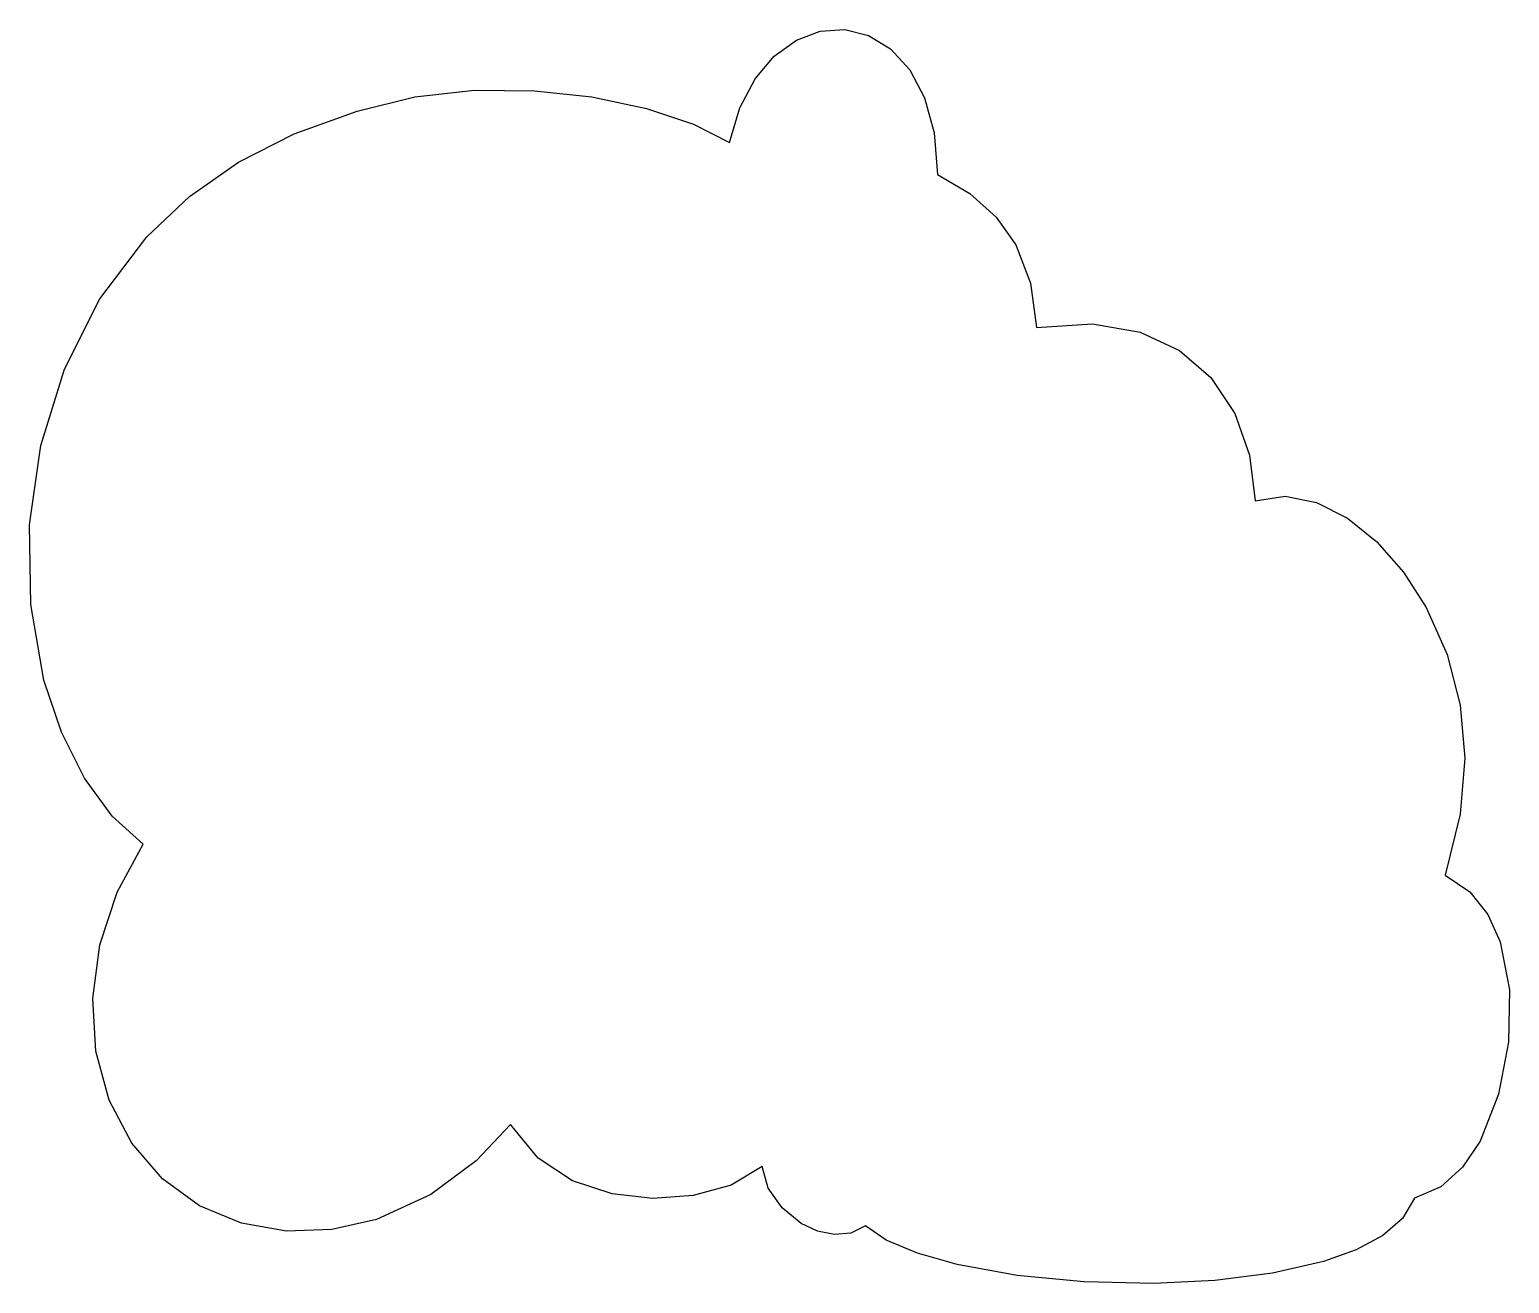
# Model space of a CAD drawing. Extents: x -67 to 24.1, y -45.8 to 31.4.
import ezdxf

# ---------------------------------------------------------------- set-up
doc = ezdxf.new("R2010")
doc.units = 0
doc.layers.add('MODELSKETCH_VISIBLE', color=7, linetype='CONTINUOUS')

msp = doc.modelspace()

# ---------------------------------------------------------------- linework, layer by layer
at = {"layer": 'MODELSKETCH_VISIBLE'}
for points in [[(-23.947, 24.462), (-23.317, 26.596), (-22.376, 28.382), (-21.19, 29.781), (-19.829, 30.766), (-18.362, 31.315), (-16.859, 31.411), (-15.393, 31.047), (-14.034, 30.22), (-12.857, 28.936), (-11.935, 27.206), (-11.342, 25.051), (-11.155, 22.494)], [(-46.881, 26.381), (-43.33, 27.271), (-39.642, 27.671), (-35.961, 27.648), (-32.432, 27.265), (-29.056, 26.552), (-26.172, 25.592), (-23.947, 24.462)], [(-60.046, -18.771), (-61.956, -17.032), (-63.664, -14.694), (-65.084, -11.868), (-66.156, -8.667), (-66.971, -4), (-67.038, 0.898), (-66.34, 5.798), (-64.889, 10.5), (-62.707, 14.83), (-59.818, 18.652), (-57.196, 21.128), (-54.178, 23.242), (-50.75, 24.989), (-46.881, 26.381)], [(-11.155, 22.494), (-9.15, 21.307), (-7.541, 19.857), (-6.329, 18.145), (-5.411, 15.79), (-5.044, 13.071)], [(-5.044, 13.071), (-1.607, 13.289), (1.327, 12.78), (3.759, 11.643), (5.684, 9.977), (7.155, 7.77), (8.066, 5.205), (8.413, 2.394)], [(8.413, 2.394), (10.255, 2.675), (12.184, 2.29), (14.095, 1.318), (15.904, -0.148), (17.536, -2.013), (18.932, -4.184), (20.227, -7.079), (21.041, -10.19), (21.322, -13.463), (21.023, -16.919), (20.107, -20.668)], [(-37.434, -36.036), (-39.545, -38.259), (-42.345, -40.334), (-45.689, -41.873), (-48.423, -42.505), (-51.229, -42.599), (-53.986, -42.112), (-56.571, -41.029), (-58.864, -39.369), (-60.754, -37.177), (-62.145, -34.527), (-62.962, -31.518), (-63.155, -28.277), (-62.711, -24.954), (-61.652, -21.72), (-60.046, -18.771)], [(20.107, -20.668), (21.621, -21.698), (22.737, -23.09), (23.5, -24.782), (24.063, -27.733), (24.011, -30.953), (23.402, -34.164), (22.254, -37.063), (21.182, -38.659), (19.847, -39.865), (18.226, -40.572)], [(-21.934, -38.605), (-23.855, -39.76), (-26.177, -40.403), (-28.679, -40.577), (-31.171, -40.296), (-33.607, -39.49), (-35.726, -38.103), (-37.434, -36.036)], [(-15.572, -42.262), (-16.486, -42.717), (-17.494, -42.811), (-18.531, -42.595), (-19.535, -42.117), (-20.71, -41.162), (-21.56, -39.952), (-21.934, -38.605)], [(18.226, -40.572), (17.48, -41.819), (16.263, -42.874), (14.623, -43.754), (12.616, -44.47), (9.472, -45.183), (5.934, -45.629), (2.164, -45.816), (-2.121, -45.724), (-6.235, -45.327), (-9.929, -44.651), (-12.376, -43.953), (-14.295, -43.142), (-15.572, -42.262)]]:
    msp.add_lwpolyline(points, dxfattribs=at)

doc.saveas('drawing.dxf')
